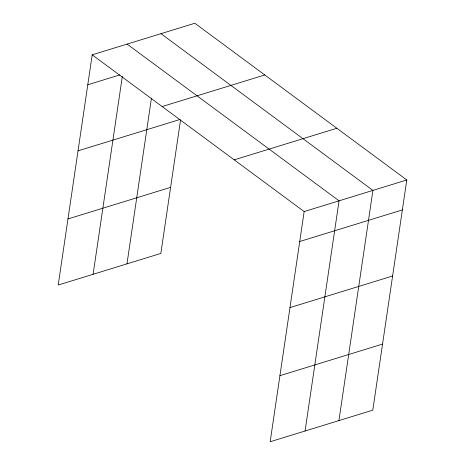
<?xml version="1.0" encoding="UTF-8"?>
<svg xmlns="http://www.w3.org/2000/svg" width="465" height="465" viewBox="0 0 465 465"><rect width="100%" height="100%" fill="white"/><g stroke="black" fill="none" stroke-linecap="round" stroke-linejoin="round"><path stroke-width="0.7" d="M92.204 54.835L304.156 211.563L270.165 441.75L372.796 410.165L406.788 179.978L194.835 23.25L92.204 54.835L58.212 285.022L160.844 253.437L180.548 119.987M93.105 274.28L122.359 76.19M126.974 263.858L151.451 98.086M305.063 431.009L339.055 200.828L127.096 44.094M338.933 420.587L372.918 190.406L160.966 33.672M87.78 84.77L119.941 74.877M162.145 106.555L264.777 74.97M78.021 150.852L179.961 119.482M234.215 159.844L336.846 128.259M67.971 218.939L170.603 187.354M304.156 211.563L406.788 179.978M299.739 241.504L402.37 209.918M289.98 307.586L392.611 276.001M279.924 375.668L382.555 344.083"/></g></svg>
